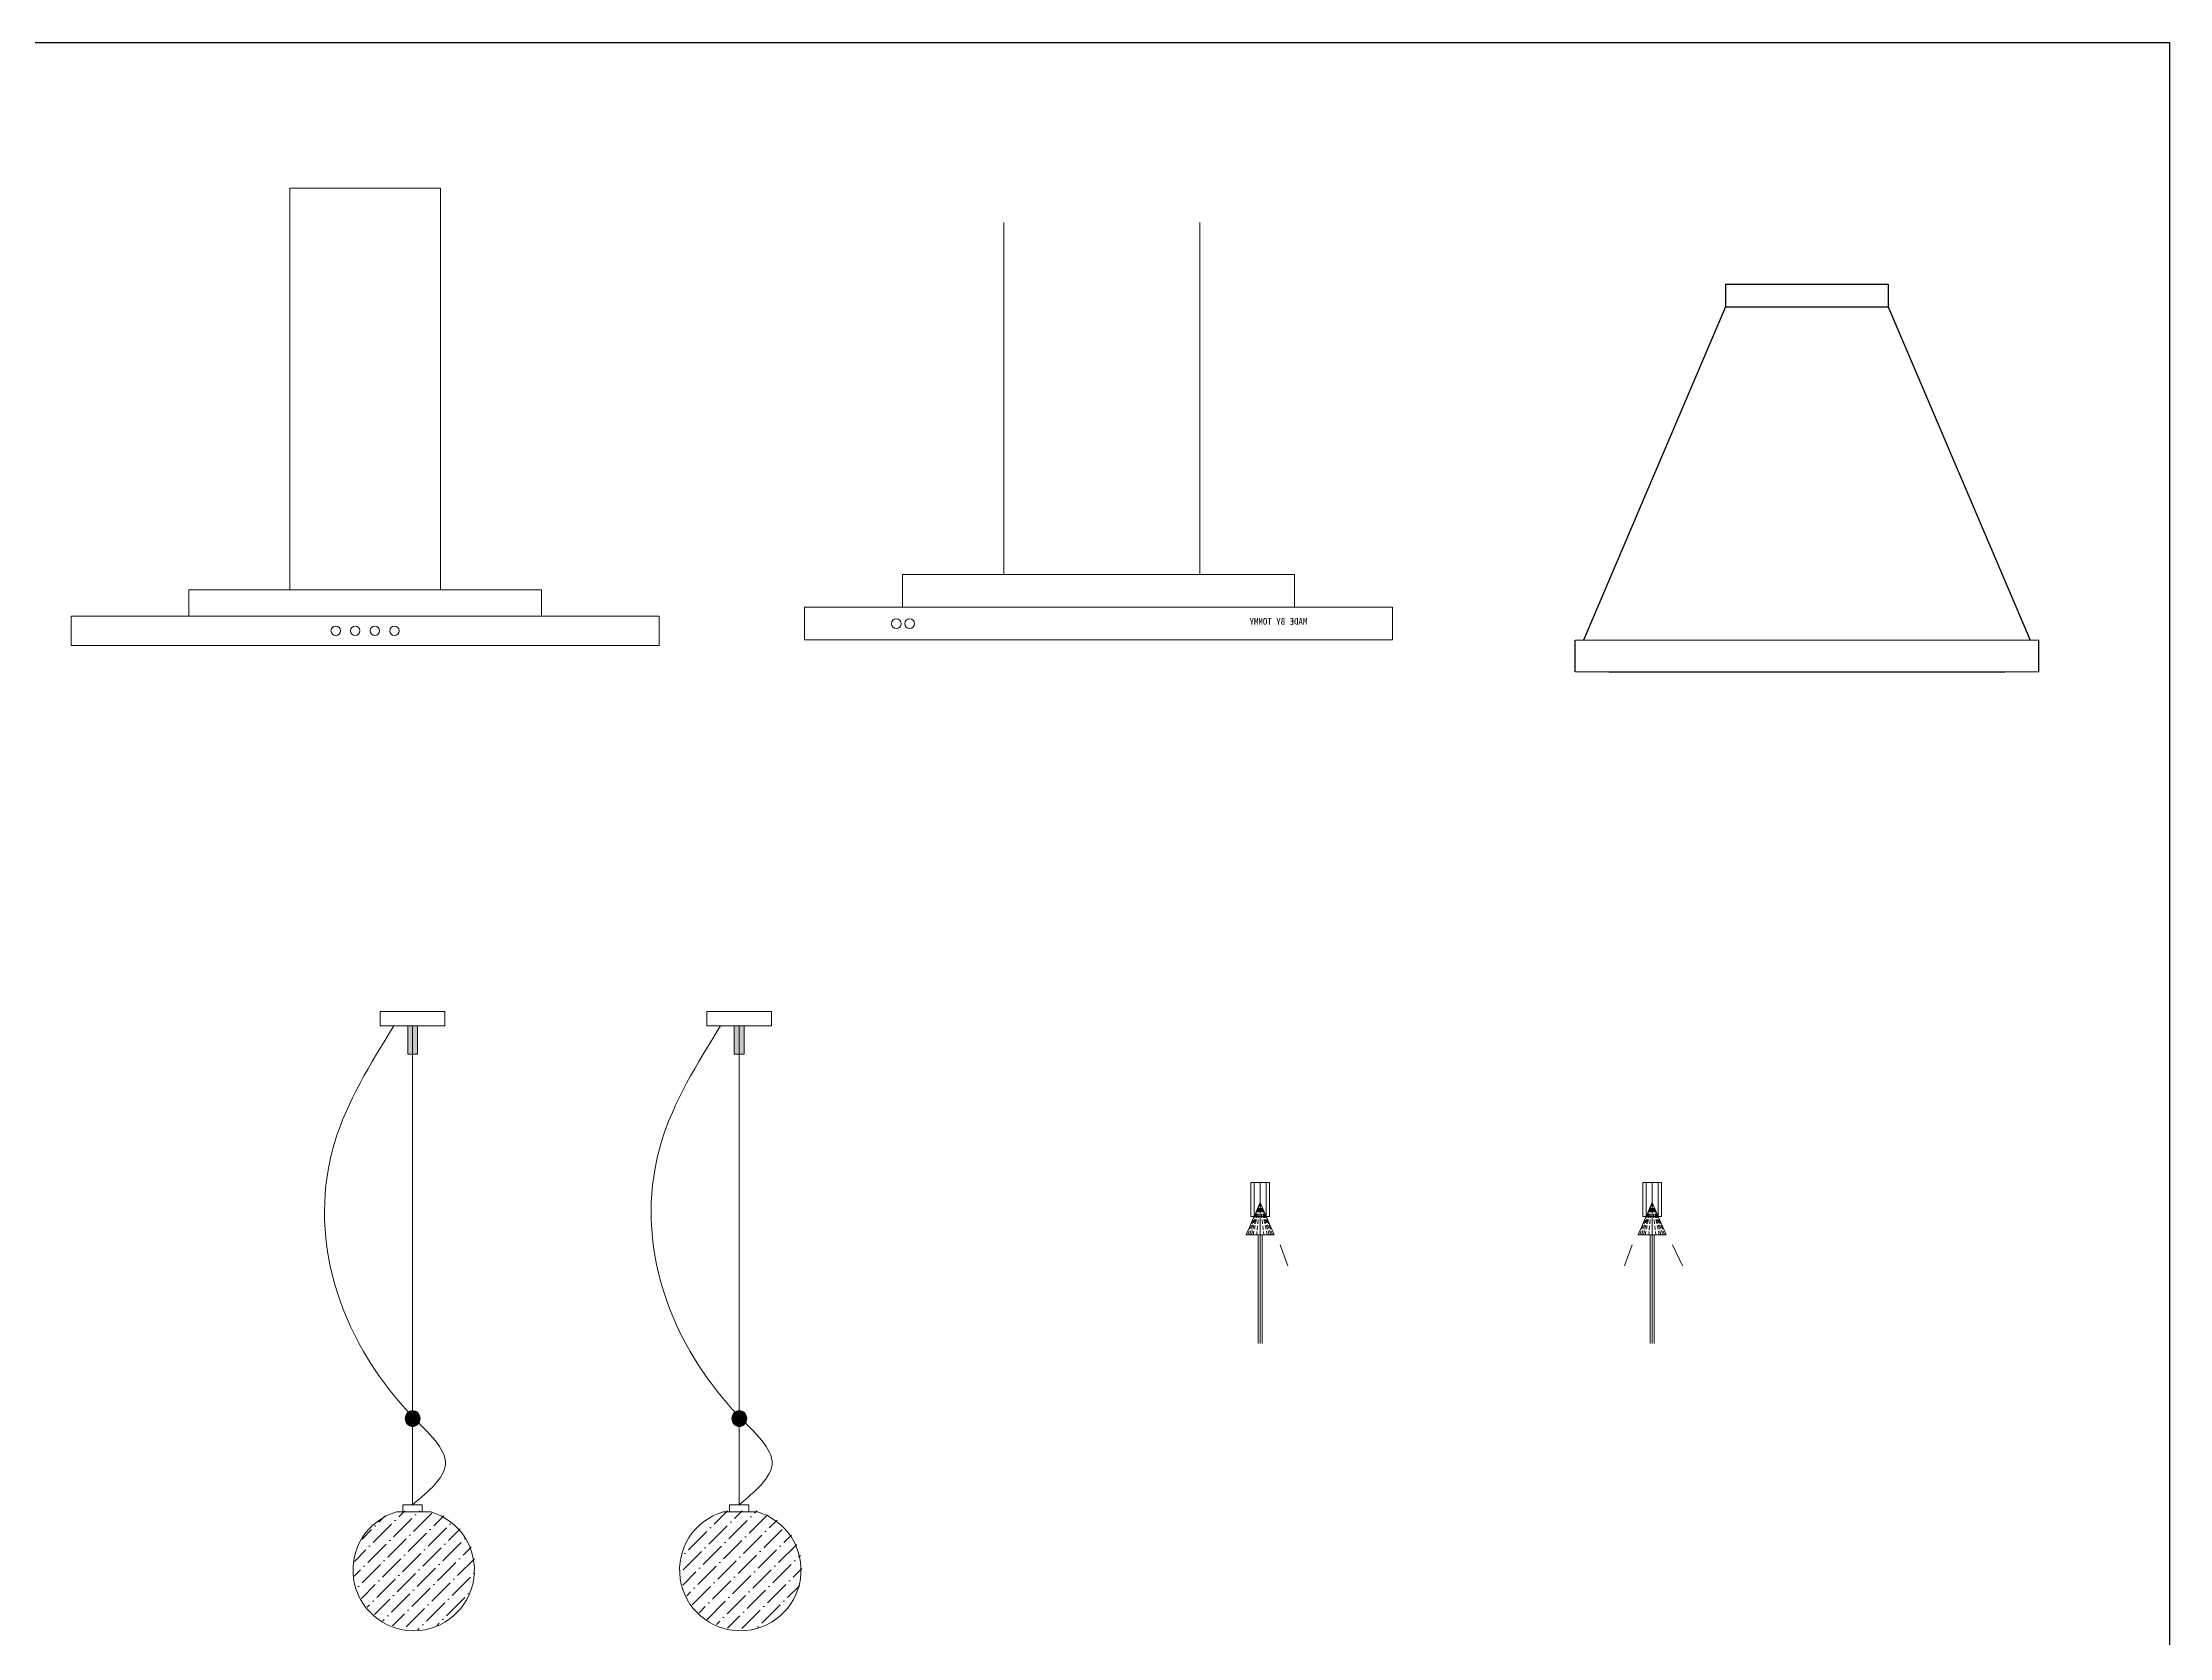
# Model space of a CAD drawing. Header units: millimetres. Extents: x 351279 to 387190, y -1289537 to -1277077.
# Drawn here: x 383935 to 387190, y -1279519 to -1277077 of the extents above; entities that cross this region are included whole.
import ezdxf

# ---------------------------------------------------------------- set-up
doc = ezdxf.new("R2010")
doc.units = ezdxf.units.MM
doc.header["$LTSCALE"] = 20
doc.linetypes.add('DASHED2', pattern=[0.375, 0.25, -0.125])
doc.layers.add('0.13', color=7, linetype='Continuous', lineweight=13)
doc.styles.add('ROMANC', font='simhei.ttf')

# ---------------------------------------------------------------- blocks, each defined once
blk = doc.blocks.new('tuopai7')
at = {"lineweight": 0}
for p, q in [((99817, -22834), (99817, -22794)), ((99817, -22794), (100357, -22794)), ((100357, -22794), (100357, -22834))]:
    blk.add_line(p, q, dxfattribs=at)
for points in [[(99971.7, -22179), (100202.3, -22179), (100202.3, -22794), (99971.7, -22794)], [(99637, -22879), (100537, -22879), (100537, -22834), (99637, -22834)]]:
    blk.add_lwpolyline(points, close=True, dxfattribs=at)
for centre in [(100042, -22856.5), (100072, -22856.5), (100102, -22856.5), (100132, -22856.5)]:
    blk.add_circle(centre, 7.21, dxfattribs=at)
blk = doc.blocks.new('deng2')
at = {"color": 1, "lineweight": 0}
for p, q in [((55961.9, 22329), (55937.9, 22329)), ((55937.9, 22329), (55937.9, 22286)), ((55942.1, 22286), (55942.1, 22329)), ((55949.9, 22313.5), (55949.9, 22329)), ((55949.9, 22329), (55949.9, 22286)), ((55957.7, 22286), (55957.7, 22329)), ((55961.9, 22329), (55961.9, 22286)), ((55949.9, 22303.8), (55931.9, 22262.6)), ((55949.9, 22303.8), (55931.9, 22262.6)), ((55949.9, 22303.8), (55949.9, 22262.6)), ((55949.9, 22303.8), (55967.9, 22262.6)), ((55949.9, 22286), (55937.9, 22286)), ((55937.9, 22286), (55949.9, 22286)), ((55940.9, 22286), (55937.9, 22286)), ((55949.9, 22286), (55940.9, 22286)), ((55940.9, 22286), (55945.4, 22286)), ((55945.4, 22286), (55949.9, 22286)), ((55954.4, 22286), (55949.9, 22286)), ((55949.9, 22286), (55958.9, 22286)), ((55961.9, 22286), (55949.9, 22286)), ((55949.9, 22286), (55961.9, 22286)), ((55958.9, 22286), (55954.4, 22286)), ((55958.9, 22286), (55961.9, 22286)), ((55967.9, 22262.6), (55931.9, 22262.6)), ((55947.4, 22262.6), (55947.4, 22123.6)), ((55949.9, 22262.6), (55949.9, 22123.6)), ((55952.4, 22262.6), (55952.4, 22123.6)), ((55963.4, 22262.6), (55958.9, 22262.6)), ((55967.9, 22262.6), (55963.4, 22262.6))]:
    blk.add_line(p, q, dxfattribs=at)
at = {"color": 1, "linetype": 'DASHED2', "lineweight": 0}
for p, q in [((55934.2, 22262.6), (55949.9, 22303.8)), ((55949.9, 22303.8), (55936.4, 22262.6)), ((55938.7, 22262.6), (55949.9, 22303.8)), ((55949.9, 22303.8), (55940.9, 22262.6)), ((55949.9, 22303.8), (55945.4, 22262.6)), ((55961.2, 22262.6), (55949.9, 22303.8)), ((55965.7, 22262.6), (55949.9, 22303.8)), ((55949.9, 22303.8), (55954.4, 22262.6)), ((55949.9, 22303.8), (55958.9, 22262.6)), ((55949.9, 22303.8), (55963.4, 22262.6))]:
    blk.add_line(p, q, dxfattribs=at)
blk = doc.blocks.new('deng')
at = {"lineweight": 0}
h = blk.add_hatch(color=1, dxfattribs=at)
h.paths.add_polyline_path([(65137.1, 22336.6), (65129.5, 22336.6), (65129.5, 22293.3), (65137.1, 22293.3)])
h.paths.add_polyline_path([(65144.6, 22336.6), (65137.1, 22336.6), (65137.1, 22293.3), (65144.6, 22293.3)])
h = blk.add_hatch(color=1, dxfattribs=at)
edge = h.paths.add_edge_path()
edge.add_ellipse((65136.9, 21735.3), major_axis=(0, 12.2), ratio=0.925129, start_angle=359.1099, end_angle=540.8901)
edge.add_line((65137.1, 21723.2), (65137.1, 21747.5))
edge = h.paths.add_edge_path()
edge.add_ellipse((65136.9, 21735.3), major_axis=(0, 12.2), ratio=0.925129, start_angle=180.8901, end_angle=359.1099)
edge.add_line((65137.1, 21747.5), (65137.1, 21723.2))
blk.add_line((65087.6, 22358.6), (65186.6, 22358.6), dxfattribs=at)
at = {"color": 1, "lineweight": 0}
for p, q in [((65137.1, 21603.4), (65137.1, 22336.6)), ((65144.6, 22336.6), (65186.6, 22336.6)), ((65109.2, 21592.5), (65161.7, 21592.5)), ((65109.2, 21592.5), (65135.4, 21592.5)), ((65135.4, 21592.5), (65122.3, 21592.5)), ((65122.3, 21592.5), (65161.7, 21592.5)), ((65161.7, 21592.5), (65142, 21592.5)), ((65142, 21592.5), (65151.8, 21592.5))]:
    blk.add_line(p, q, dxfattribs=at)
for points in [[(65087.6, 22358.6), (65186.6, 22358.6), (65186.6, 22336.6), (65087.6, 22336.6)], [(65129.5, 22336.6), (65144.6, 22336.6), (65144.6, 22293.3), (65129.5, 22293.3)], [(65122.3, 21592.5), (65151.8, 21592.5), (65151.8, 21603.4), (65122.3, 21603.4)]]:
    blk.add_lwpolyline(points, close=True, dxfattribs=at)
blk.add_arc((65135.4, 21503.3), 92.9, 106.4078, 73.5922, dxfattribs=at)
blk.add_ellipse((65136.9, 21735.3), major_axis=(0, 12.2), ratio=0.925129, dxfattribs=at)
blk.add_spline([(65165.6, 22336.6), (65256.5, 22157.6), (65137.7, 21739.1), (65086.8, 21665.7), (65137.1, 21603.4)], degree=3, dxfattribs=at)

msp = doc.modelspace()

# ---------------------------------------------------------------- hatches: boundary and pattern name
at = {"lineweight": 0, "ltscale": 5}
h = msp.add_hatch(dxfattribs=at)
h.set_pattern_fill('ANSI36', color=1, scale=5, style=0)
h.set_pattern_definition([(45, (323675.812, -1300917.386), (8.41899, 30.8696304), [39.6875, -7.9375, 0, -7.9375])])
h.paths.add_polyline_path([(385030.72, -1279324.928), (384978.235, -1279324.928, 6.93616032)])
h.paths.add_polyline_path([(384530.788, -1279324.928), (384478.303, -1279324.928, 6.93616032)])

# ---------------------------------------------------------------- linework, layer by layer
at = {"color": 4}
for p, q in [((386511.06, -1277446.951), (386759.992, -1277446.951)), ((386511.06, -1277446.951), (386511.06, -1277481.674)), ((386759.992, -1277446.951), (386759.992, -1277481.674)), ((386511.06, -1277481.674), (386293.633, -1277991.904)), ((386511.06, -1277481.674), (386759.992, -1277481.674)), ((386759.992, -1277481.674), (386977.419, -1277991.904)), ((386280.631, -1278040.175), (386280.631, -1277991.904)), ((386990.421, -1278040.175), (386990.421, -1277991.904)), ((386332.611, -1278040.175), (386938.441, -1278040.175))]:
    msp.add_line(p, q, dxfattribs=at)
at = {"color": 4, "lineweight": 5, "ltscale": 2}
for p, q in [((386280.631, -1277991.904), (386990.421, -1277991.904)), ((386280.631, -1278040.175), (386990.421, -1278040.175))]:
    msp.add_line(p, q, dxfattribs=at)
at = {"color": 1, "lineweight": 0}
for p, q in [((385798.768, -1278917.332), (385798.768, -1278949.736)), ((385829.211, -1278917.332), (385841.183, -1278949.736)), ((386368.324, -1278917.332), (386356.353, -1278949.736)), ((386398.768, -1278917.332), (386398.768, -1278949.736)), ((386429.608, -1278917.332), (386444.971, -1278949.736))]:
    msp.add_line(p, q, dxfattribs=at)
at = {"color": 3}
msp.add_lwpolyline([(372812.5, -1277076.836), (387190.469, -1277076.836), (387190.469, -1289537.07), (372812.5, -1289537.07)], close=True, dxfattribs=at)
at = {"layer": '0.13', "color": 3}
for p, q in [((385406.399, -1277891.404), (385406.399, -1277352.197)), ((385706.399, -1277891.404), (385706.399, -1277352.197))]:
    msp.add_line(p, q, dxfattribs=at)
for points in [[(385251.399, -1277891.404), (385851.399, -1277891.404), (385851.399, -1277941.404), (385251.399, -1277941.404)], [(385101.399, -1277941.404), (386001.399, -1277941.404), (386001.399, -1277991.404), (385101.399, -1277991.404)]]:
    msp.add_lwpolyline(points, close=True, dxfattribs=at)
for centre in [(385241.814, -1277966.567), (385262.314, -1277966.567)]:
    msp.add_circle(centre, 7.5, dxfattribs=at)

# ---------------------------------------------------------------- block references
at = {"lineweight": 0}
msp.add_blockref('tuopai7', (284341.743, -1255120.88), dxfattribs=at)
at = {"lineweight": 0, "xscale": -1}
for p in [(449638.519, -1300918.77), (450138.451, -1300918.77)]:
    msp.add_blockref('deng', p, dxfattribs=at)
at = {"lineweight": 0}
for p, xscale, yscale, zscale in [((318658.888, -1305617.099), 1.200000000011642, 1.200000000011642, 1.200000000011642), ((453538.648, -1305617.099), -1.200000000011642, 1.199999999953434, 1.2)]:
    msp.add_blockref('deng2', p, dxfattribs=dict(at, xscale=xscale, yscale=yscale, zscale=zscale))

# ---------------------------------------------------------------- texts
at = {"layer": '0.13', "color": 3, "extrusion": (0, 0, -1), "insert": (385870.939, -1277957.967), "char_height": 10, "attachment_point": 1, "text_direction": (-1, 0, 0), "style": 'ROMANC'}
msp.add_mtext('MADE BY TOMMY', dxfattribs=at)

doc.saveas('drawing.dxf')
